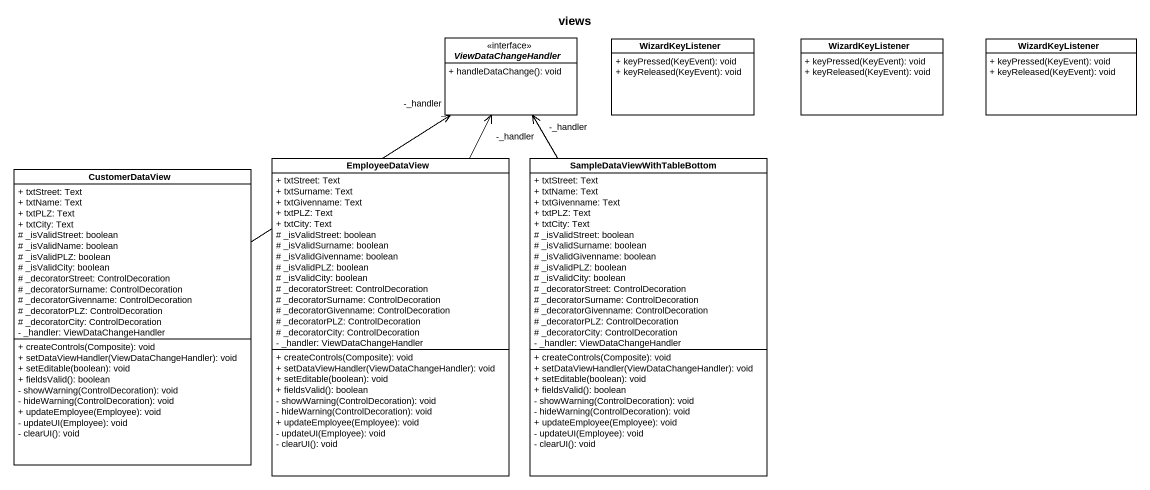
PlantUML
@startuml
title views
hide circle
hide empty members
skinparam classAttributeIconSize 0
interface ViewDataChangeHandler <<interface>> {
  + handleDataChange(): void
}
class WizardKeyListener {
  + keyPressed(KeyEvent): void
  + keyReleased(KeyEvent): void
}
class "WizardKeyListener" as WizardKeyListener_2 {
  + keyPressed(KeyEvent): void
  + keyReleased(KeyEvent): void
}
class "WizardKeyListener" as WizardKeyListener_3 {
  + keyPressed(KeyEvent): void
  + keyReleased(KeyEvent): void
}
class CustomerDataView {
  + txtStreet: Text
  + txtName: Text
  + txtPLZ: Text
  + txtCity: Text
  # _isValidStreet: boolean
  # _isValidName: boolean
  # _isValidPLZ: boolean
  # _isValidCity: boolean
  # _decoratorStreet: ControlDecoration
  # _decoratorSurname: ControlDecoration
  # _decoratorGivenname: ControlDecoration
  # _decoratorPLZ: ControlDecoration
  # _decoratorCity: ControlDecoration
  - _handler: ViewDataChangeHandler
  + createControls(Composite): void
  + setDataViewHandler(ViewDataChangeHandler): void
  + setEditable(boolean): void
  + fieldsValid(): boolean
  - showWarning(ControlDecoration): void
  - hideWarning(ControlDecoration): void
  + updateEmployee(Employee): void
  - updateUI(Employee): void
  - clearUI(): void
}
class EmployeeDataView {
  + txtStreet: Text
  + txtSurname: Text
  + txtGivenname: Text
  + txtPLZ: Text
  + txtCity: Text
  # _isValidStreet: boolean
  # _isValidSurname: boolean
  # _isValidGivenname: boolean
  # _isValidPLZ: boolean
  # _isValidCity: boolean
  # _decoratorStreet: ControlDecoration
  # _decoratorSurname: ControlDecoration
  # _decoratorGivenname: ControlDecoration
  # _decoratorPLZ: ControlDecoration
  # _decoratorCity: ControlDecoration
  - _handler: ViewDataChangeHandler
  + createControls(Composite): void
  + setDataViewHandler(ViewDataChangeHandler): void
  + setEditable(boolean): void
  + fieldsValid(): boolean
  - showWarning(ControlDecoration): void
  - hideWarning(ControlDecoration): void
  + updateEmployee(Employee): void
  - updateUI(Employee): void
  - clearUI(): void
}
class "SampleDataViewWithTableBottom" as SampleDataViewWithTableBotto {
  + txtStreet: Text
  + txtName: Text
  + txtGivenname: Text
  + txtPLZ: Text
  + txtCity: Text
  # _isValidStreet: boolean
  # _isValidSurname: boolean
  # _isValidGivenname: boolean
  # _isValidPLZ: boolean
  # _isValidCity: boolean
  # _decoratorStreet: ControlDecoration
  # _decoratorSurname: ControlDecoration
  # _decoratorGivenname: ControlDecoration
  # _decoratorPLZ: ControlDecoration
  # _decoratorCity: ControlDecoration
  - _handler: ViewDataChangeHandler
  + createControls(Composite): void
  + setDataViewHandler(ViewDataChangeHandler): void
  + setEditable(boolean): void
  + fieldsValid(): boolean
  - showWarning(ControlDecoration): void
  - hideWarning(ControlDecoration): void
  + updateEmployee(Employee): void
  - updateUI(Employee): void
  - clearUI(): void
}
CustomerDataView -up-> "-_handler" ViewDataChangeHandler
EmployeeDataView -up-> "-_handler" ViewDataChangeHandler
SampleDataViewWithTableBotto -up-> "-_handler" ViewDataChangeHandler
@enduml
